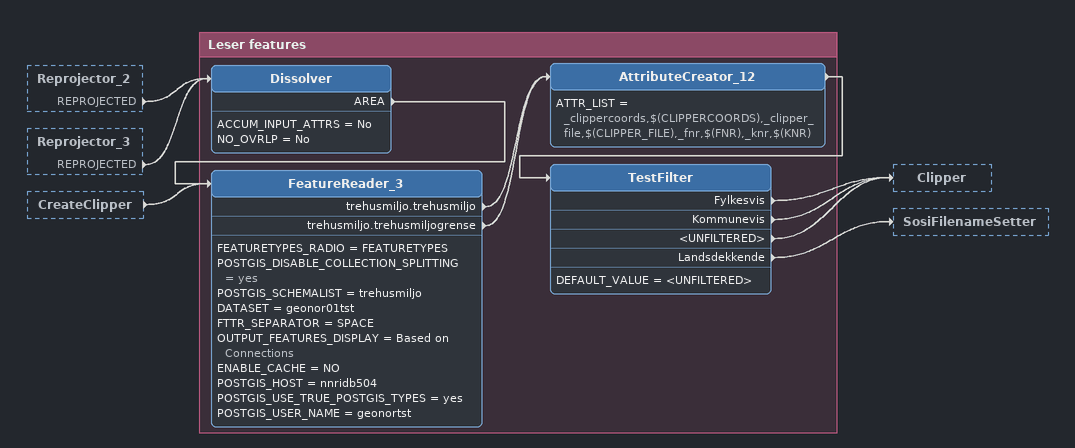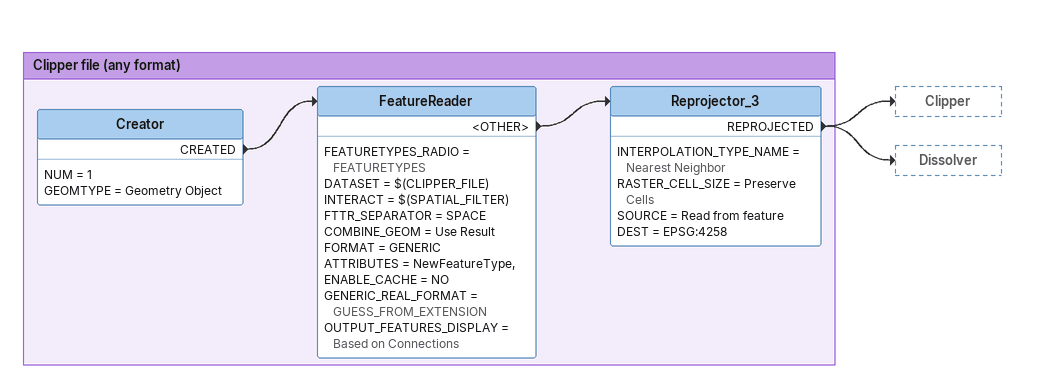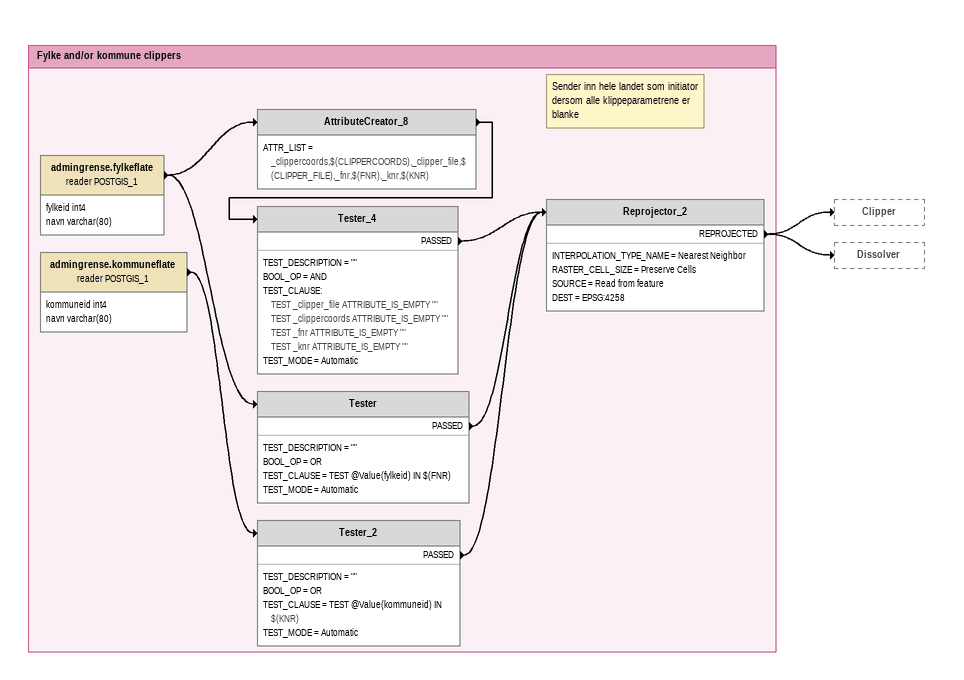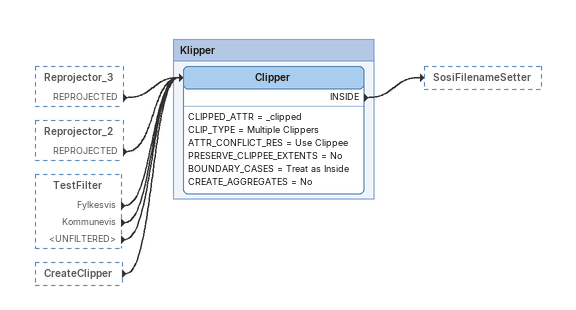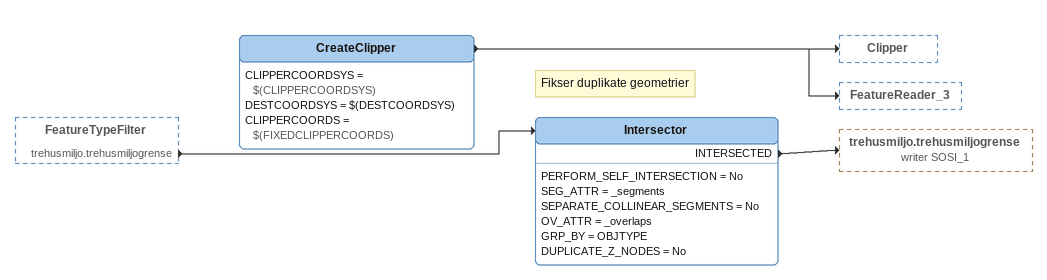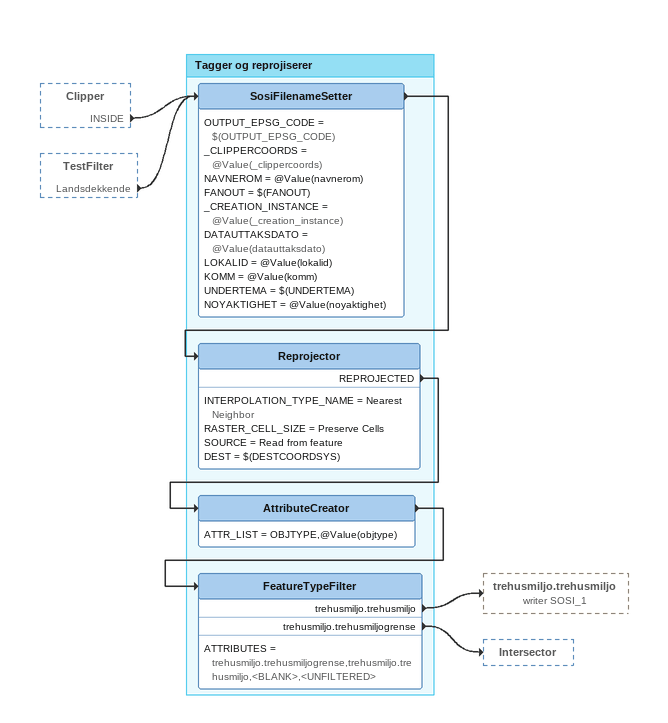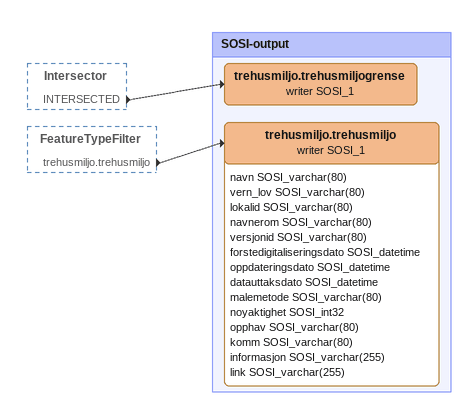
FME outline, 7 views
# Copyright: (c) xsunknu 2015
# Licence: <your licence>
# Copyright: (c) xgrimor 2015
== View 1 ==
Reprojector_2 [outside]
    REPROJECTED -> Dissolver
Reprojector_3 [outside]
    REPROJECTED -> Dissolver
CreateClipper [outside]
    -> FeatureReader_3

Bookmark: Leser features
Dissolver
    ACCUM_INPUT_ATTRS = No
    NO_OVRLP = No
    AREA -> FeatureReader_3
FeatureReader_3
    FEATURETYPES_RADIO = FEATURETYPES
    POSTGIS_DISABLE_COLLECTION_SPLITTING = yes
    POSTGIS_SCHEMALIST = trehusmiljo
    DATASET = geonor01tst
    FTTR_SEPARATOR = SPACE
    OUTPUT_FEATURES_DISPLAY = Based on Connections
    ENABLE_CACHE = NO
    POSTGIS_HOST = nnridb504
    POSTGIS_USE_TRUE_POSTGIS_TYPES = yes
    POSTGIS_USER_NAME = geonortst
    trehusmiljo.trehusmiljo -> AttributeCreator_12
    trehusmiljo.trehusmiljogrense -> AttributeCreator_12
AttributeCreator_12
    ATTR_LIST = _clippercoords,$(CLIPPERCOORDS),_clipper_file,$(CLIPPER_FILE),_fnr,$(FNR),_knr,$(KNR)
    -> TestFilter
TestFilter
    DEFAULT_VALUE = <UNFILTERED>
    Fylkesvis -> Clipper
    Kommunevis -> Clipper
    <UNFILTERED> -> Clipper
    Landsdekkende -> SosiFilenameSetter

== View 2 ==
Bookmark: Clipper file (any format)
Creator
    NUM = 1
    GEOMTYPE = Geometry Object
    CREATED -> FeatureReader
FeatureReader
    FEATURETYPES_RADIO = FEATURETYPES
    DATASET = $(CLIPPER_FILE)
    INTERACT = $(SPATIAL_FILTER)
    FTTR_SEPARATOR = SPACE
    COMBINE_GEOM = Use Result
    FORMAT = GENERIC
    ATTRIBUTES = NewFeatureType,
    ENABLE_CACHE = NO
    GENERIC_REAL_FORMAT = GUESS_FROM_EXTENSION
    OUTPUT_FEATURES_DISPLAY = Based on Connections
    <OTHER> -> Reprojector_3
Reprojector_3
    INTERPOLATION_TYPE_NAME = Nearest Neighbor
    RASTER_CELL_SIZE = Preserve Cells
    SOURCE = Read from feature
    DEST = EPSG:4258
    REPROJECTED -> Clipper
    REPROJECTED -> Dissolver

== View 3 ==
Bookmark: Fylke and/or kommune clippers
admingrense.fylkeflate (reader POSTGIS_1)
    attributes: fylkeid int4, navn varchar(80)
    -> Tester
    -> AttributeCreator_8
AttributeCreator_8
    ATTR_LIST = _clippercoords,$(CLIPPERCOORDS),_clipper_file,$(CLIPPER_FILE),_fnr,$(FNR),_knr,$(KNR)
    -> Tester_4
Tester_4
    TEST_DESCRIPTION = ""
    BOOL_OP = AND
    TEST_CLAUSE:
      TEST _clipper_file ATTRIBUTE_IS_EMPTY ""
      TEST _clippercoords ATTRIBUTE_IS_EMPTY ""
      TEST _fnr ATTRIBUTE_IS_EMPTY ""
      TEST _knr ATTRIBUTE_IS_EMPTY ""
    TEST_MODE = Automatic
    PASSED -> Reprojector_2
Tester
    TEST_DESCRIPTION = ""
    BOOL_OP = OR
    TEST_CLAUSE = TEST @Value(fylkeid) IN $(FNR)
    TEST_MODE = Automatic
    PASSED -> Reprojector_2
admingrense.kommuneflate (reader POSTGIS_1)
    attributes: kommuneid int4, navn varchar(80)
    -> Tester_2
Tester_2
    TEST_DESCRIPTION = ""
    BOOL_OP = OR
    TEST_CLAUSE = TEST @Value(kommuneid) IN $(KNR)
    TEST_MODE = Automatic
    PASSED -> Reprojector_2
Note: Sender inn hele landet som initiator / dersom alle klippeparametrene er / blanke
Reprojector_2
    INTERPOLATION_TYPE_NAME = Nearest Neighbor
    RASTER_CELL_SIZE = Preserve Cells
    SOURCE = Read from feature
    DEST = EPSG:4258
    REPROJECTED -> Clipper
    REPROJECTED -> Dissolver

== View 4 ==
Reprojector_3 [outside]
    REPROJECTED -> Clipper
Reprojector_2 [outside]
    REPROJECTED -> Clipper
TestFilter [outside]
    Fylkesvis -> Clipper
    Kommunevis -> Clipper
    <UNFILTERED> -> Clipper
CreateClipper [outside]
    -> Clipper

Bookmark: Klipper
Clipper
    CLIPPED_ATTR = _clipped
    CLIP_TYPE = Multiple Clippers
    ATTR_CONFLICT_RES = Use Clippee
    PRESERVE_CLIPPEE_EXTENTS = No
    BOUNDARY_CASES = Treat as Inside
    CREATE_AGGREGATES = No
    INSIDE -> SosiFilenameSetter

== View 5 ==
FeatureTypeFilter [outside]
    trehusmiljo.trehusmiljogrense -> Intersector
CreateClipper
    CLIPPERCOORDSYS = $(CLIPPERCOORDSYS)
    DESTCOORDSYS = $(DESTCOORDSYS)
    CLIPPERCOORDS = $(FIXEDCLIPPERCOORDS)
    -> Clipper
    -> FeatureReader_3
Note: Fikser duplikate geometrier
Intersector
    PERFORM_SELF_INTERSECTION = No
    SEG_ATTR = _segments
    SEPARATE_COLLINEAR_SEGMENTS = No
    OV_ATTR = _overlaps
    GRP_BY = OBJTYPE
    DUPLICATE_Z_NODES = No
    INTERSECTED -> trehusmiljo.trehusmiljogrense (writer SOSI_1)

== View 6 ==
Clipper [outside]
    INSIDE -> SosiFilenameSetter
TestFilter [outside]
    Landsdekkende -> SosiFilenameSetter

Bookmark: Tagger og reprojiserer
SosiFilenameSetter
    OUTPUT_EPSG_CODE = $(OUTPUT_EPSG_CODE)
    _CLIPPERCOORDS = @Value(_clippercoords)
    NAVNEROM = @Value(navnerom)
    FANOUT = $(FANOUT)
    _CREATION_INSTANCE = @Value(_creation_instance)
    DATAUTTAKSDATO = @Value(datauttaksdato)
    LOKALID = @Value(lokalid)
    KOMM = @Value(komm)
    UNDERTEMA = $(UNDERTEMA)
    NOYAKTIGHET = @Value(noyaktighet)
    -> Reprojector
Reprojector
    INTERPOLATION_TYPE_NAME = Nearest Neighbor
    RASTER_CELL_SIZE = Preserve Cells
    SOURCE = Read from feature
    DEST = $(DESTCOORDSYS)
    REPROJECTED -> AttributeCreator
AttributeCreator
    ATTR_LIST = OBJTYPE,@Value(objtype)
    -> FeatureTypeFilter
FeatureTypeFilter
    ATTRIBUTES = trehusmiljo.trehusmiljogrense,trehusmiljo.trehusmiljo,<BLANK>,<UNFILTERED>
    trehusmiljo.trehusmiljo -> trehusmiljo.trehusmiljo (writer SOSI_1)
    trehusmiljo.trehusmiljogrense -> Intersector

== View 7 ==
Intersector [outside]
    INTERSECTED -> trehusmiljo.trehusmiljogrense (writer SOSI_1)
FeatureTypeFilter [outside]
    trehusmiljo.trehusmiljo -> trehusmiljo.trehusmiljo (writer SOSI_1)

Bookmark: SOSI-output
trehusmiljo.trehusmiljogrense (writer SOSI_1)
trehusmiljo.trehusmiljo (writer SOSI_1)
    attributes: navn SOSI_varchar(80), vern_lov SOSI_varchar(80), lokalid SOSI_varchar(80), navnerom SOSI_varchar(80), versjonid SOSI_varchar(80), forstedigitaliseringsdato SOSI_datetime, oppdateringsdato SOSI_datetime, datauttaksdato SOSI_datetime, malemetode SOSI_varchar(80), noyaktighet SOSI_int32, opphav SOSI_varchar(80), komm SOSI_varchar(80), informasjon SOSI_varchar(255), link SOSI_varchar(255)
